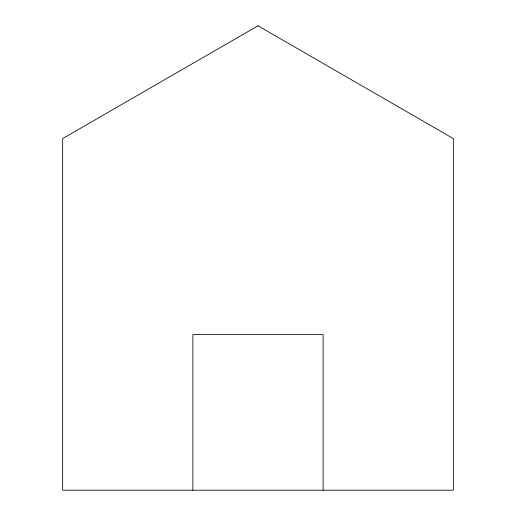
<?xml version="1.0" encoding="UTF-8"?>
<svg xmlns="http://www.w3.org/2000/svg" width="516" height="516" viewBox="0 0 516 516"><rect width="100%" height="100%" fill="white"/><g stroke="black" fill="none" stroke-linecap="round" stroke-linejoin="round"><path stroke-width="0.77" d="M323.113 490.2L323.113 334.62L192.887 334.62L192.887 490.2M258 25.8L62.655 138.585L62.655 490.2L453.345 490.2L453.345 138.585L258 25.8"/></g></svg>
